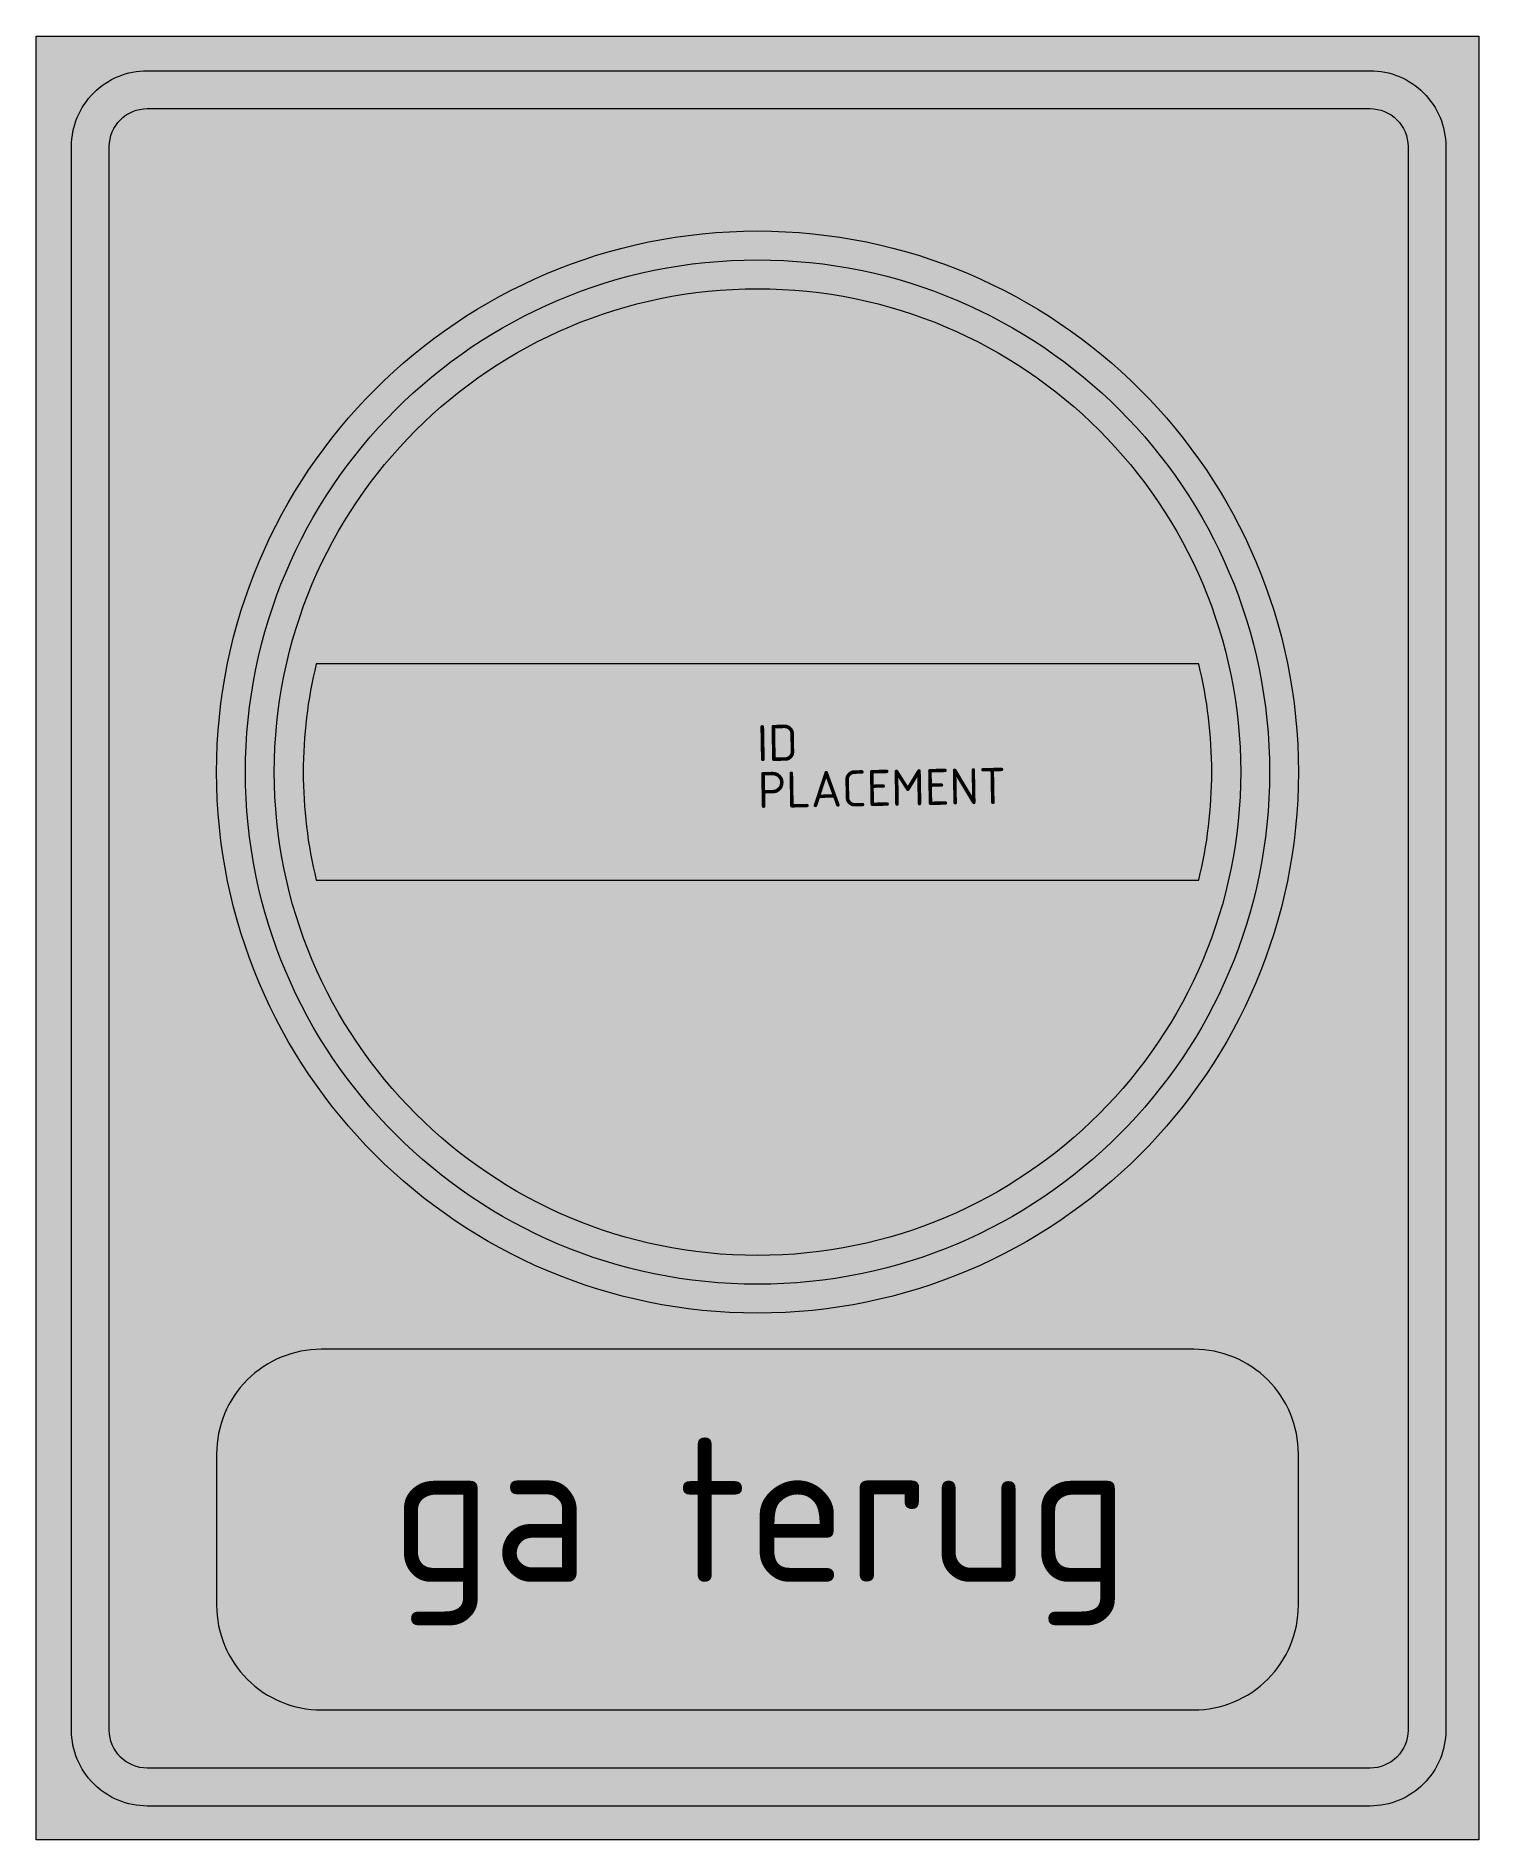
# Model space of a CAD drawing. Extents: x -5 to 5, y -7.4 to 5.1.
import ezdxf
from ezdxf.enums import TextEntityAlignment as Align

# ---------------------------------------------------------------- set-up
doc = ezdxf.new("R2010")
doc.units = 0
doc.styles.add('NLCS-ISO', font='NLCS-ISO.ttf', dxfattribs={"height": 0.25})
doc.styles.add('NLCS-RVV-M200-T25', font='NLCS-RVV.ttf')

msp = doc.modelspace()

# ---------------------------------------------------------------- hatches: boundary and pattern name
at = {"true_color": 0xc8e164}
h = msp.add_hatch(color=53, dxfattribs=at)
h.dxf.hatch_style = 1
h.paths.add_polyline_path([(5.002, 5.101), (-5.002, 5.101), (-5.002, -1.15), (-4.756, -1.15), (-4.756, 4.336, -0.414214), (-4.231, 4.861), (4.247, 4.861, -0.414214), (4.772, 4.336), (4.772, -1.15), (5.002, -1.15)])
at = {"true_color": 0x2a292a}
h = msp.add_hatch(color=250, dxfattribs=at)
h.dxf.hatch_style = 1
h.paths.add_polyline_path([(-4.494, 4.336, -0.414214), (-4.231, 4.598), (4.247, 4.598, -0.414214), (4.51, 4.336), (4.51, -1.15), (4.772, -1.15), (4.772, 4.336, 0.414214), (4.247, 4.861), (-4.231, 4.861, 0.414214), (-4.756, 4.336), (-4.756, -1.15), (-4.494, -1.15)])
at = {"true_color": 0xc8e164}
h = msp.add_hatch(color=53, dxfattribs=at)
h.dxf.hatch_style = 1
h.paths.add_polyline_path([(0, 4.598), (-4.231, 4.598, 0.414214), (-4.494, 4.336), (-4.494, -6.641, 0.414214), (-4.231, -6.903), (0, -6.903), (0, -6.5), (-3.024, -6.5, -0.414214), (-3.75, -5.774), (-3.75, -4.726, -0.414214), (-3.024, -4), (0, -4), (0, -3.75, -0.414214), (-3.75, 0, -0.414214), (0, 3.75)])
h = msp.add_hatch(color=53, dxfattribs=at)
h.dxf.hatch_style = 1
h.paths.add_polyline_path([(4.51, 4.336, 0.414214), (4.247, 4.598), (0, 4.598), (0, 3.75, -0.414214), (3.75, 0, -0.414214), (0, -3.75), (0, -4), (3.024, -4, -0.414214), (3.75, -4.726), (3.75, -5.774, -0.414214), (3.024, -6.5), (0, -6.5), (0, -6.903), (4.247, -6.903, 0.414214), (4.51, -6.641)])
at = {"true_color": 0xbb1e10}
h = msp.add_hatch(color=22, dxfattribs=at)
h.dxf.hatch_style = 1
h.paths.add_polyline_path([(-3.75, 0), (-3.55, 0, -1), (3.55, 0), (3.75, 0, 1)])
at = {"true_color": 0xf1f0ea}
h = msp.add_hatch(color=7, dxfattribs=at)
h.dxf.hatch_style = 1
h.paths.add_polyline_path([(3.35, 0), (3.55, 0, 1), (-3.55, 0), (-3.35, 0, -1)])
at = {"true_color": 0xbb1e10}
h = msp.add_hatch(color=22, dxfattribs=at)
h.dxf.hatch_style = 1
h.paths.add_polyline_path([(-3.35, 0), (-3.15, 0, -0.060174), (-3.059, 0.75), (3.059, 0.75, -0.060174), (3.15, 0), (3.35, 0, 1)])
at = {"true_color": 0xf1f0ea}
h = msp.add_hatch(color=7, dxfattribs=at)
h.dxf.hatch_style = 1
h.paths.add_polyline_path([(3.059, -0.75, 0.120784), (3.059, 0.75), (-3.059, 0.75, 0.120784), (-3.059, -0.75)])
at = {"true_color": 0xbb1e10}
h = msp.add_hatch(color=22, dxfattribs=at)
h.dxf.hatch_style = 1
h.paths.add_polyline_path([(-3.55, 0), (-3.75, 0, 1), (3.75, 0), (3.55, 0, -1)])
at = {"true_color": 0xf1f0ea}
h = msp.add_hatch(color=7, dxfattribs=at)
h.dxf.hatch_style = 1
h.paths.add_polyline_path([(-3.35, 0), (-3.55, 0, 1), (3.55, 0), (3.35, 0, -1)])
at = {"true_color": 0xbb1e10}
h = msp.add_hatch(color=22, dxfattribs=at)
h.dxf.hatch_style = 1
h.paths.add_polyline_path([(3.35, 0), (3.15, 0, -0.060174), (3.059, -0.75), (-3.059, -0.75, -0.060174), (-3.15, 0), (-3.35, 0, 1)])
at = {"true_color": 0xc8e164}
h = msp.add_hatch(color=53, dxfattribs=at)
h.dxf.hatch_style = 1
h.paths.add_polyline_path([(5.002, -1.15), (4.772, -1.15), (4.772, -6.641, -0.414214), (4.247, -7.166), (-4.231, -7.166, -0.414214), (-4.756, -6.641), (-4.756, -1.15), (-5.002, -1.15), (-5.002, -7.401), (5.002, -7.401)])
at = {"true_color": 0x2a292a}
h = msp.add_hatch(color=250, dxfattribs=at)
h.dxf.hatch_style = 1
h.paths.add_polyline_path([(-4.494, -1.15), (-4.756, -1.15), (-4.756, -6.641, 0.414214), (-4.231, -7.166), (4.247, -7.166, 0.414214), (4.772, -6.641), (4.772, -1.15), (4.51, -1.15), (4.51, -6.641, -0.414214), (4.247, -6.903), (-4.231, -6.903, -0.414214), (-4.494, -6.641)])
at = {"true_color": 0xf1f0ea}
h = msp.add_hatch(color=7, dxfattribs=at)
h.dxf.hatch_style = 1
edge = h.paths.add_edge_path()
edge.add_line((3.75, -5.774), (3.75, -4.726))
edge.add_arc((3.024, -4.726), 0.726, 0, 90)
edge.add_line((3.024, -4), (-3.024, -4))
edge.add_arc((-3.024, -4.726), 0.726, 90, 180)
edge.add_line((-3.75, -4.726), (-3.75, -5.774))
edge.add_arc((-3.024, -5.774), 0.726, 180, 270)
edge.add_line((-3.024, -6.5), (3.024, -6.5))
edge.add_arc((3.024, -5.774), 0.726, 270, 360)

# ---------------------------------------------------------------- linework, layer by layer
at = {"color": 250, "lineweight": 0, "true_color": 0x2a292a}
msp.add_lwpolyline([(-5.002, 5.101), (5.002, 5.101), (5.002, -7.401), (-5.002, -7.401)], close=True, dxfattribs=at)
for points in [[(-4.231, 4.861), (4.247, 4.861, -0.414214), (4.772, 4.336), (4.772, -6.641, -0.414214), (4.247, -7.166), (-4.231, -7.166, -0.414214), (-4.756, -6.641), (-4.756, 4.336, -0.414214)], [(-4.231, 4.598), (4.247, 4.598, -0.414214), (4.51, 4.336), (4.51, -6.641, -0.414214), (4.247, -6.903), (-4.231, -6.903, -0.414214), (-4.494, -6.641), (-4.494, 4.336, -0.414214)], [(3.75, -5.774), (3.75, -4.726, 0.414214), (3.024, -4), (-3.024, -4, 0.414214), (-3.75, -4.726), (-3.75, -5.774, 0.414214), (-3.024, -6.5), (3.024, -6.5, 0.414214)]]:
    msp.add_lwpolyline(points, format="xyb", close=True, dxfattribs=at)
at = {"color": 7, "lineweight": 0, "true_color": 0xf1f0ea}
msp.add_lwpolyline([(-3.059, -0.75), (3.059, -0.75, 0.120784), (3.059, 0.75), (-3.059, 0.75, 0.120784)], format="xyb", close=True, dxfattribs=at)
at = {"color": 22, "lineweight": 0, "true_color": 0xbb1e10}
msp.add_circle((0, 0), 3.75, dxfattribs=at)
at = {"color": 7, "lineweight": 0, "true_color": 0xf1f0ea}
for radius in [3.55, 3.35]:
    msp.add_circle((0, 0), radius, dxfattribs=at)

# ---------------------------------------------------------------- texts
at = {"color": 250, "true_color": 0x2a292a, "style": 'NLCS-RVV-M200-T25'}
msp.add_text('ga terug', height=1, dxfattribs=at).set_placement((0.02, -5.112), align=Align.MIDDLE_CENTER)
at = {"style": 'NLCS-ISO'}
msp.add_attdef('ID', text='', height=0.25, rotation=1, dxfattribs=at).set_placement((0, 0), align=Align.BOTTOM_LEFT)
msp.add_attdef('PLACEMENT', text='', height=0.25, rotation=1, dxfattribs=at).set_placement((0, 0), align=Align.TOP_LEFT)

doc.saveas('drawing.dxf')
